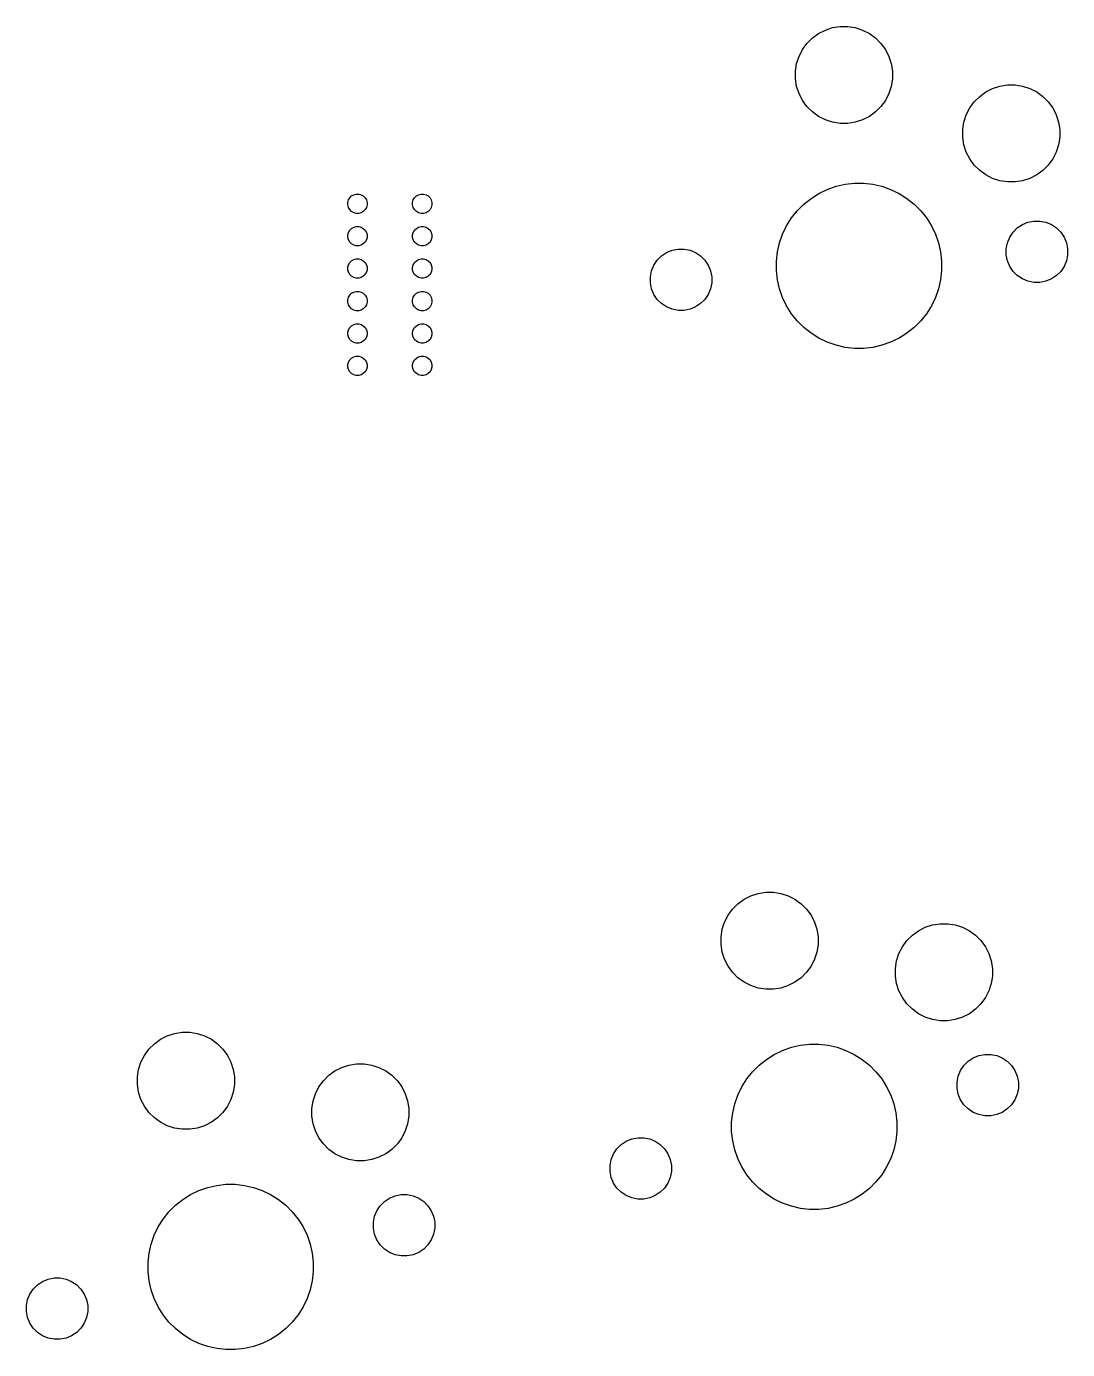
# Model space of a CAD drawing. Extents: x -174 to 104, y -33 to 58.
# Drawn here: x -25.66 to 6.43, y -33.4 to 7.38 of the extents above; entities that cross this region are included whole.
import ezdxf

# ---------------------------------------------------------------- set-up
doc = ezdxf.new("R2010")
doc.units = 0
doc.layers.add('BLACK', color=7, linetype='CONTINUOUS')

msp = doc.modelspace()

# ---------------------------------------------------------------- linework, layer by layer
at = {"layer": 'BLACK', "linetype": 'CONTINUOUS'}
for p, q in [((-1.036934, 7.267631), (-0.813077, 7.340367)), ((-0.813077, 7.340367), (-0.580598, 7.377188)), ((-0.580598, 7.377188), (-0.34522, 7.377188)), ((-0.34522, 7.377188), (-0.112741, 7.340367)), ((-0.112741, 7.340367), (0.111116, 7.267631)), ((-1.603518, 6.855984), (-1.437081, 7.022421)), ((-1.437081, 7.022421), (-1.246657, 7.160772)), ((-1.246657, 7.160772), (-1.036934, 7.267631)), ((0.111116, 7.267631), (0.320839, 7.160772)), ((0.320839, 7.160772), (0.511263, 7.022421)), ((0.511263, 7.022421), (0.6777, 6.855984)), ((-1.848728, 6.455837), (-1.741869, 6.66556)), ((-1.741869, 6.66556), (-1.603518, 6.855984)), ((0.6777, 6.855984), (0.816051, 6.66556)), ((0.816051, 6.66556), (0.92291, 6.455837)), ((-1.958285, 5.999501), (-1.921464, 6.23198)), ((-1.921464, 6.23198), (-1.848728, 6.455837)), ((0.92291, 6.455837), (0.995646, 6.23198)), ((0.995646, 6.23198), (1.032467, 5.999501)), ((-1.958285, 5.764123), (-1.958285, 5.999501)), ((-1.921464, 5.531644), (-1.958285, 5.764123)), ((1.032467, 5.764123), (0.995646, 5.531644)), ((1.032467, 5.999501), (1.032467, 5.764123)), ((-1.848728, 5.307787), (-1.921464, 5.531644)), ((-1.741869, 5.098064), (-1.848728, 5.307787)), ((0.92291, 5.307787), (0.816051, 5.098064)), ((0.995646, 5.531644), (0.92291, 5.307787)), ((3.720116, 5.221499), (3.91054, 5.35985)), ((3.91054, 5.35985), (4.120263, 5.466709)), ((4.120263, 5.466709), (4.34412, 5.539445)), ((4.34412, 5.539445), (4.576599, 5.576266)), ((4.576599, 5.576266), (4.811977, 5.576266)), ((4.811977, 5.576266), (5.044456, 5.539445)), ((5.044456, 5.539445), (5.268313, 5.466709)), ((5.268313, 5.466709), (5.478036, 5.35985)), ((5.478036, 5.35985), (5.66846, 5.221499)), ((-1.603518, 4.90764), (-1.741869, 5.098064)), ((-1.437081, 4.741203), (-1.603518, 4.90764)), ((0.6777, 4.90764), (0.511263, 4.741203)), ((0.816051, 5.098064), (0.6777, 4.90764)), ((3.415328, 4.864638), (3.553679, 5.055062)), ((3.553679, 5.055062), (3.720116, 5.221499)), ((5.66846, 5.221499), (5.834897, 5.055062)), ((5.834897, 5.055062), (5.973248, 4.864638)), ((-1.246657, 4.602852), (-1.437081, 4.741203)), ((-1.036934, 4.495993), (-1.246657, 4.602852)), ((-0.813077, 4.423257), (-1.036934, 4.495993)), ((0.111116, 4.495993), (-0.112741, 4.423257)), ((0.320839, 4.602852), (0.111116, 4.495993)), ((0.511263, 4.741203), (0.320839, 4.602852)), ((3.235733, 4.431058), (3.308469, 4.654915)), ((3.308469, 4.654915), (3.415328, 4.864638)), ((5.973248, 4.864638), (6.080107, 4.654915)), ((6.080107, 4.654915), (6.152843, 4.431058)), ((-0.580598, 4.386436), (-0.813077, 4.423257)), ((-0.34522, 4.386436), (-0.580598, 4.386436)), ((-0.112741, 4.423257), (-0.34522, 4.386436)), ((3.198912, 4.198579), (3.235733, 4.431058)), ((3.198912, 3.963201), (3.198912, 4.198579)), ((6.152843, 4.431058), (6.189664, 4.198579)), ((6.189664, 4.198579), (6.189664, 3.963201)), ((3.235733, 3.730722), (3.198912, 3.963201)), ((3.308469, 3.506865), (3.235733, 3.730722)), ((6.152843, 3.730722), (6.080107, 3.506865)), ((6.189664, 3.963201), (6.152843, 3.730722)), ((3.415328, 3.297142), (3.308469, 3.506865)), ((3.553679, 3.106718), (3.415328, 3.297142)), ((5.973248, 3.297142), (5.834897, 3.106718)), ((6.080107, 3.506865), (5.973248, 3.297142)), ((3.720116, 2.940281), (3.553679, 3.106718)), ((3.91054, 2.80193), (3.720116, 2.940281)), ((5.66846, 2.940281), (5.478036, 2.80193)), ((5.834897, 3.106718), (5.66846, 2.940281)), ((-0.975843, 2.355893), (-0.705931, 2.450339)), ((-0.705931, 2.450339), (-0.427141, 2.513971)), ((-0.427141, 2.513971), (-0.14298, 2.545988)), ((-0.14298, 2.545988), (0.14298, 2.545988)), ((0.14298, 2.545988), (0.427141, 2.513971)), ((0.427141, 2.513971), (0.705931, 2.450339)), ((0.705931, 2.450339), (0.975843, 2.355893)), ((4.120263, 2.695071), (3.91054, 2.80193)), ((4.34412, 2.622335), (4.120263, 2.695071)), ((4.576599, 2.585514), (4.34412, 2.622335)), ((4.811977, 2.585514), (4.576599, 2.585514)), ((5.044456, 2.622335), (4.811977, 2.585514)), ((5.268313, 2.695071), (5.044456, 2.622335)), ((5.478036, 2.80193), (5.268313, 2.695071)), ((-15.737743, 2.029563), (-15.698585, 2.097386)), ((-15.698585, 2.097386), (-15.643207, 2.152764)), ((-15.643207, 2.152764), (-15.575384, 2.191922)), ((-15.575384, 2.191922), (-15.499737, 2.212191)), ((-15.499737, 2.212191), (-15.421421, 2.212191)), ((-15.421421, 2.212191), (-15.345774, 2.191922)), ((-15.345774, 2.191922), (-15.277951, 2.152764)), ((-15.277951, 2.152764), (-15.222573, 2.097386)), ((-15.222573, 2.097386), (-15.183415, 2.029563)), ((-13.737789, 2.029448), (-13.698631, 2.097271)), ((-13.698631, 2.097271), (-13.643253, 2.152649)), ((-13.643253, 2.152649), (-13.57543, 2.191807)), ((-13.57543, 2.191807), (-13.499783, 2.212076)), ((-13.499783, 2.212076), (-13.421467, 2.212076)), ((-13.421467, 2.212076), (-13.34582, 2.191807)), ((-13.34582, 2.191807), (-13.277997, 2.152649)), ((-13.277997, 2.152649), (-13.222619, 2.097271)), ((-13.222619, 2.097271), (-13.183461, 2.029448)), ((-1.699184, 1.901388), (-1.475612, 2.07968)), ((-1.475612, 2.07968), (-1.233483, 2.23182)), ((-1.233483, 2.23182), (-0.975843, 2.355893)), ((0.975843, 2.355893), (1.233483, 2.23182)), ((1.233483, 2.23182), (1.475612, 2.07968)), ((1.475612, 2.07968), (1.699184, 1.901388)), ((-15.758012, 1.953916), (-15.737743, 2.029563)), ((-15.758012, 1.8756), (-15.758012, 1.953916)), ((-15.737743, 1.799953), (-15.758012, 1.8756)), ((-15.698585, 1.73213), (-15.737743, 1.799953)), ((-15.643207, 1.676752), (-15.698585, 1.73213)), ((-15.575384, 1.637594), (-15.643207, 1.676752)), ((-15.499737, 1.617325), (-15.575384, 1.637594)), ((-15.345774, 1.637594), (-15.421421, 1.617325)), ((-15.277951, 1.676752), (-15.345774, 1.637594)), ((-15.222573, 1.73213), (-15.277951, 1.676752)), ((-15.183415, 1.799953), (-15.222573, 1.73213)), ((-15.183415, 2.029563), (-15.163146, 1.953916)), ((-15.163146, 1.8756), (-15.183415, 1.799953)), ((-15.163146, 1.953916), (-15.163146, 1.8756)), ((-13.758058, 1.953801), (-13.737789, 2.029448)), ((-13.758058, 1.875485), (-13.758058, 1.953801)), ((-13.737789, 1.799838), (-13.758058, 1.875485)), ((-13.698631, 1.732015), (-13.737789, 1.799838)), ((-13.643253, 1.676637), (-13.698631, 1.732015)), ((-13.57543, 1.637479), (-13.643253, 1.676637)), ((-13.499783, 1.61721), (-13.57543, 1.637479)), ((-13.34582, 1.637479), (-13.421467, 1.61721)), ((-13.277997, 1.676637), (-13.34582, 1.637479)), ((-13.222619, 1.732015), (-13.277997, 1.676637)), ((-13.183461, 1.799838), (-13.222619, 1.732015)), ((-13.183461, 2.029448), (-13.163192, 1.953801)), ((-13.163192, 1.875485), (-13.183461, 1.799838)), ((-13.163192, 1.953801), (-13.163192, 1.875485)), ((-2.07968, 1.475612), (-1.901388, 1.699184)), ((-1.901388, 1.699184), (-1.699184, 1.901388)), ((1.699184, 1.901388), (1.901388, 1.699184)), ((1.901388, 1.699184), (2.07968, 1.475612)), ((-15.421421, 1.617325), (-15.499737, 1.617325)), ((-13.421467, 1.61721), (-13.499783, 1.61721)), ((-2.355893, 0.975843), (-2.23182, 1.233483)), ((-2.23182, 1.233483), (-2.07968, 1.475612)), ((2.07968, 1.475612), (2.23182, 1.233483)), ((2.23182, 1.233483), (2.355893, 0.975843)), ((4.880371, 1.165885), (5.035218, 1.26935)), ((5.035218, 1.26935), (5.207275, 1.340618)), ((5.207275, 1.340618), (5.389929, 1.37695)), ((5.389929, 1.37695), (5.576161, 1.37695)), ((5.576161, 1.37695), (5.758815, 1.340618)), ((5.758815, 1.340618), (5.930872, 1.26935)), ((5.930872, 1.26935), (6.085719, 1.165885)), ((-15.758012, 0.953916), (-15.737743, 1.029563)), ((-15.758012, 0.8756), (-15.758012, 0.953916)), ((-15.737743, 0.799953), (-15.758012, 0.8756)), ((-15.737743, 1.029563), (-15.698585, 1.097386)), ((-15.698585, 1.097386), (-15.643207, 1.152764)), ((-15.643207, 1.152764), (-15.575384, 1.191922)), ((-15.575384, 1.191922), (-15.499737, 1.212191)), ((-15.499737, 1.212191), (-15.421421, 1.212191)), ((-15.421421, 1.212191), (-15.345774, 1.191922)), ((-15.345774, 1.191922), (-15.277951, 1.152764)), ((-15.277951, 1.152764), (-15.222573, 1.097386)), ((-15.222573, 1.097386), (-15.183415, 1.029563)), ((-15.183415, 1.029563), (-15.163146, 0.953916)), ((-15.163146, 0.8756), (-15.183415, 0.799953)), ((-15.163146, 0.953916), (-15.163146, 0.8756)), ((-13.758058, 0.953801), (-13.737789, 1.029448)), ((-13.758058, 0.875485), (-13.758058, 0.953801)), ((-13.737789, 0.799838), (-13.758058, 0.875485)), ((-13.737789, 1.029448), (-13.698631, 1.097271)), ((-13.698631, 1.097271), (-13.643253, 1.152649)), ((-13.643253, 1.152649), (-13.57543, 1.191807)), ((-13.57543, 1.191807), (-13.499783, 1.212076)), ((-13.499783, 1.212076), (-13.421467, 1.212076)), ((-13.421467, 1.212076), (-13.34582, 1.191807)), ((-13.34582, 1.191807), (-13.277997, 1.152649)), ((-13.277997, 1.152649), (-13.222619, 1.097271)), ((-13.222619, 1.097271), (-13.183461, 1.029448)), ((-13.183461, 1.029448), (-13.163192, 0.953801)), ((-13.163192, 0.875485), (-13.183461, 0.799838)), ((-13.163192, 0.953801), (-13.163192, 0.875485)), ((-2.450339, 0.705931), (-2.355893, 0.975843)), ((2.355893, 0.975843), (2.450339, 0.705931)), ((4.573952, 0.707295), (4.64522, 0.879352)), ((4.64522, 0.879352), (4.748685, 1.034199)), ((4.748685, 1.034199), (4.880371, 1.165885)), ((6.085719, 1.165885), (6.217405, 1.034199)), ((6.217405, 1.034199), (6.32087, 0.879352)), ((6.32087, 0.879352), (6.392138, 0.707295)), ((-15.698585, 0.73213), (-15.737743, 0.799953)), ((-15.643207, 0.676752), (-15.698585, 0.73213)), ((-15.575384, 0.637594), (-15.643207, 0.676752)), ((-15.499737, 0.617325), (-15.575384, 0.637594)), ((-15.421421, 0.617325), (-15.499737, 0.617325)), ((-15.345774, 0.637594), (-15.421421, 0.617325)), ((-15.277951, 0.676752), (-15.345774, 0.637594)), ((-15.222573, 0.73213), (-15.277951, 0.676752)), ((-15.183415, 0.799953), (-15.222573, 0.73213)), ((-13.698631, 0.732015), (-13.737789, 0.799838)), ((-13.643253, 0.676637), (-13.698631, 0.732015)), ((-13.57543, 0.637479), (-13.643253, 0.676637)), ((-13.499783, 0.61721), (-13.57543, 0.637479)), ((-13.421467, 0.61721), (-13.499783, 0.61721)), ((-13.34582, 0.637479), (-13.421467, 0.61721)), ((-13.277997, 0.676637), (-13.34582, 0.637479)), ((-13.222619, 0.732015), (-13.277997, 0.676637)), ((-13.183461, 0.799838), (-13.222619, 0.732015)), ((-5.930872, 0.4063), (-5.758815, 0.477568)), ((-5.758815, 0.477568), (-5.576161, 0.5139)), ((-5.576161, 0.5139), (-5.389929, 0.5139)), ((-5.389929, 0.5139), (-5.207275, 0.477568)), ((-5.207275, 0.477568), (-5.035218, 0.4063)), ((-2.545988, 0.14298), (-2.513971, 0.427141)), ((-2.513971, 0.427141), (-2.450339, 0.705931)), ((2.450339, 0.705931), (2.513971, 0.427141)), ((2.513971, 0.427141), (2.545988, 0.14298)), ((4.53762, 0.524641), (4.573952, 0.707295)), ((4.53762, 0.338409), (4.53762, 0.524641)), ((6.392138, 0.707295), (6.42847, 0.524641)), ((6.42847, 0.524641), (6.42847, 0.338409)), ((-15.758012, -0.046084), (-15.737743, 0.029563)), ((-15.737743, 0.029563), (-15.698585, 0.097386)), ((-15.698585, 0.097386), (-15.643207, 0.152764)), ((-15.643207, 0.152764), (-15.575384, 0.191922)), ((-15.575384, 0.191922), (-15.499737, 0.212191)), ((-15.499737, 0.212191), (-15.421421, 0.212191)), ((-15.421421, 0.212191), (-15.345774, 0.191922)), ((-15.345774, 0.191922), (-15.277951, 0.152764)), ((-15.277951, 0.152764), (-15.222573, 0.097386)), ((-15.222573, 0.097386), (-15.183415, 0.029563)), ((-15.183415, 0.029563), (-15.163146, -0.046084)), ((-13.758058, -0.046199), (-13.737789, 0.029448)), ((-13.737789, 0.029448), (-13.698631, 0.097271)), ((-13.698631, 0.097271), (-13.643253, 0.152649)), ((-13.643253, 0.152649), (-13.57543, 0.191807)), ((-13.57543, 0.191807), (-13.499783, 0.212076)), ((-13.499783, 0.212076), (-13.421467, 0.212076)), ((-13.421467, 0.212076), (-13.34582, 0.191807)), ((-13.34582, 0.191807), (-13.277997, 0.152649)), ((-13.277997, 0.152649), (-13.222619, 0.097271)), ((-13.222619, 0.097271), (-13.183461, 0.029448)), ((-13.183461, 0.029448), (-13.163192, -0.046199)), ((-6.392138, -0.155755), (-6.32087, 0.016302)), ((-6.32087, 0.016302), (-6.217405, 0.171149)), ((-6.217405, 0.171149), (-6.085719, 0.302835)), ((-6.085719, 0.302835), (-5.930872, 0.4063)), ((-5.035218, 0.4063), (-4.880371, 0.302835)), ((-4.880371, 0.302835), (-4.748685, 0.171149)), ((-4.748685, 0.171149), (-4.64522, 0.016302)), ((-4.64522, 0.016302), (-4.573952, -0.155755)), ((-2.545988, -0.14298), (-2.545988, 0.14298)), ((2.545988, 0.14298), (2.545988, -0.14298)), ((4.573952, 0.155755), (4.53762, 0.338409)), ((4.64522, -0.016302), (4.573952, 0.155755)), ((6.392138, 0.155755), (6.32087, -0.016302)), ((6.42847, 0.338409), (6.392138, 0.155755)), ((-15.758012, -0.1244), (-15.758012, -0.046084)), ((-15.737743, -0.200047), (-15.758012, -0.1244)), ((-15.698585, -0.26787), (-15.737743, -0.200047)), ((-15.643207, -0.323248), (-15.698585, -0.26787)), ((-15.575384, -0.362406), (-15.643207, -0.323248)), ((-15.499737, -0.382675), (-15.575384, -0.362406)), ((-15.421421, -0.382675), (-15.499737, -0.382675)), ((-15.345774, -0.362406), (-15.421421, -0.382675)), ((-15.277951, -0.323248), (-15.345774, -0.362406)), ((-15.222573, -0.26787), (-15.277951, -0.323248)), ((-15.183415, -0.200047), (-15.222573, -0.26787)), ((-15.163146, -0.1244), (-15.183415, -0.200047)), ((-15.163146, -0.046084), (-15.163146, -0.1244)), ((-13.758058, -0.124515), (-13.758058, -0.046199)), ((-13.737789, -0.200162), (-13.758058, -0.124515)), ((-13.698631, -0.267985), (-13.737789, -0.200162)), ((-13.643253, -0.323363), (-13.698631, -0.267985)), ((-13.57543, -0.362521), (-13.643253, -0.323363)), ((-13.499783, -0.38279), (-13.57543, -0.362521)), ((-13.421467, -0.38279), (-13.499783, -0.38279)), ((-13.34582, -0.362521), (-13.421467, -0.38279)), ((-13.277997, -0.323363), (-13.34582, -0.362521)), ((-13.222619, -0.267985), (-13.277997, -0.323363)), ((-13.183461, -0.200162), (-13.222619, -0.267985)), ((-13.163192, -0.124515), (-13.183461, -0.200162)), ((-13.163192, -0.046199), (-13.163192, -0.124515)), ((-6.42847, -0.338409), (-6.392138, -0.155755)), ((-6.42847, -0.524641), (-6.42847, -0.338409)), ((-4.573952, -0.155755), (-4.53762, -0.338409)), ((-4.53762, -0.338409), (-4.53762, -0.524641)), ((-2.513971, -0.427141), (-2.545988, -0.14298)), ((2.545988, -0.14298), (2.513971, -0.427141)), ((4.748685, -0.171149), (4.64522, -0.016302)), ((4.880371, -0.302835), (4.748685, -0.171149)), ((5.035218, -0.4063), (4.880371, -0.302835)), ((5.207275, -0.477568), (5.035218, -0.4063)), ((5.930872, -0.4063), (5.758815, -0.477568)), ((6.085719, -0.302835), (5.930872, -0.4063)), ((6.217405, -0.171149), (6.085719, -0.302835)), ((6.32087, -0.016302), (6.217405, -0.171149)), ((-15.643207, -0.847236), (-15.575384, -0.808078)), ((-15.575384, -0.808078), (-15.499737, -0.787809)), ((-15.499737, -0.787809), (-15.421421, -0.787809)), ((-15.421421, -0.787809), (-15.345774, -0.808078)), ((-15.345774, -0.808078), (-15.277951, -0.847236)), ((-13.643253, -0.847351), (-13.57543, -0.808193)), ((-13.57543, -0.808193), (-13.499783, -0.787924)), ((-13.499783, -0.787924), (-13.421467, -0.787924)), ((-13.421467, -0.787924), (-13.34582, -0.808193)), ((-13.34582, -0.808193), (-13.277997, -0.847351)), ((-6.392138, -0.707295), (-6.42847, -0.524641)), ((-6.32087, -0.879352), (-6.392138, -0.707295)), ((-4.573952, -0.707295), (-4.64522, -0.879352)), ((-4.53762, -0.524641), (-4.573952, -0.707295)), ((-2.450339, -0.705931), (-2.513971, -0.427141)), ((-2.355893, -0.975843), (-2.450339, -0.705931)), ((2.450339, -0.705931), (2.355893, -0.975843)), ((2.513971, -0.427141), (2.450339, -0.705931)), ((5.389929, -0.5139), (5.207275, -0.477568)), ((5.576161, -0.5139), (5.389929, -0.5139)), ((5.758815, -0.477568), (5.576161, -0.5139)), ((-15.758012, -1.046084), (-15.737743, -0.970437)), ((-15.758012, -1.1244), (-15.758012, -1.046084)), ((-15.737743, -1.200047), (-15.758012, -1.1244)), ((-15.737743, -0.970437), (-15.698585, -0.902614)), ((-15.698585, -1.26787), (-15.737743, -1.200047)), ((-15.698585, -0.902614), (-15.643207, -0.847236)), ((-15.277951, -0.847236), (-15.222573, -0.902614)), ((-15.222573, -0.902614), (-15.183415, -0.970437)), ((-15.183415, -1.200047), (-15.222573, -1.26787)), ((-15.183415, -0.970437), (-15.163146, -1.046084)), ((-15.163146, -1.1244), (-15.183415, -1.200047)), ((-15.163146, -1.046084), (-15.163146, -1.1244)), ((-13.758058, -1.046199), (-13.737789, -0.970552)), ((-13.758058, -1.124515), (-13.758058, -1.046199)), ((-13.737789, -1.200162), (-13.758058, -1.124515)), ((-13.737789, -0.970552), (-13.698631, -0.902729)), ((-13.698631, -1.267985), (-13.737789, -1.200162)), ((-13.698631, -0.902729), (-13.643253, -0.847351)), ((-13.277997, -0.847351), (-13.222619, -0.902729)), ((-13.222619, -0.902729), (-13.183461, -0.970552)), ((-13.183461, -1.200162), (-13.222619, -1.267985)), ((-13.183461, -0.970552), (-13.163192, -1.046199)), ((-13.163192, -1.124515), (-13.183461, -1.200162)), ((-13.163192, -1.046199), (-13.163192, -1.124515)), ((-6.217405, -1.034199), (-6.32087, -0.879352)), ((-6.085719, -1.165885), (-6.217405, -1.034199)), ((-5.930872, -1.26935), (-6.085719, -1.165885)), ((-4.880371, -1.165885), (-5.035218, -1.26935)), ((-4.748685, -1.034199), (-4.880371, -1.165885)), ((-4.64522, -0.879352), (-4.748685, -1.034199)), ((-2.23182, -1.233483), (-2.355893, -0.975843)), ((2.355893, -0.975843), (2.23182, -1.233483)), ((-15.643207, -1.323248), (-15.698585, -1.26787)), ((-15.575384, -1.362406), (-15.643207, -1.323248)), ((-15.499737, -1.382675), (-15.575384, -1.362406)), ((-15.421421, -1.382675), (-15.499737, -1.382675)), ((-15.345774, -1.362406), (-15.421421, -1.382675)), ((-15.277951, -1.323248), (-15.345774, -1.362406)), ((-15.222573, -1.26787), (-15.277951, -1.323248)), ((-13.643253, -1.323363), (-13.698631, -1.267985)), ((-13.57543, -1.362521), (-13.643253, -1.323363)), ((-13.499783, -1.38279), (-13.57543, -1.362521)), ((-13.421467, -1.38279), (-13.499783, -1.38279)), ((-13.34582, -1.362521), (-13.421467, -1.38279)), ((-13.277997, -1.323363), (-13.34582, -1.362521)), ((-13.222619, -1.267985), (-13.277997, -1.323363)), ((-5.758815, -1.340618), (-5.930872, -1.26935)), ((-5.576161, -1.37695), (-5.758815, -1.340618)), ((-5.389929, -1.37695), (-5.576161, -1.37695)), ((-5.207275, -1.340618), (-5.389929, -1.37695)), ((-5.035218, -1.26935), (-5.207275, -1.340618)), ((-2.07968, -1.475612), (-2.23182, -1.233483)), ((-1.901388, -1.699184), (-2.07968, -1.475612)), ((2.07968, -1.475612), (1.901388, -1.699184)), ((2.23182, -1.233483), (2.07968, -1.475612)), ((-15.758012, -2.046084), (-15.737743, -1.970437)), ((-15.737743, -1.970437), (-15.698585, -1.902614)), ((-15.698585, -1.902614), (-15.643207, -1.847236)), ((-15.643207, -1.847236), (-15.575384, -1.808078)), ((-15.575384, -1.808078), (-15.499737, -1.787809)), ((-15.499737, -1.787809), (-15.421421, -1.787809)), ((-15.421421, -1.787809), (-15.345774, -1.808078)), ((-15.345774, -1.808078), (-15.277951, -1.847236)), ((-15.277951, -1.847236), (-15.222573, -1.902614)), ((-15.222573, -1.902614), (-15.183415, -1.970437)), ((-15.183415, -1.970437), (-15.163146, -2.046084)), ((-13.758058, -2.046199), (-13.737789, -1.970552)), ((-13.737789, -1.970552), (-13.698631, -1.902729)), ((-13.698631, -1.902729), (-13.643253, -1.847351)), ((-13.643253, -1.847351), (-13.57543, -1.808193)), ((-13.57543, -1.808193), (-13.499783, -1.787924)), ((-13.499783, -1.787924), (-13.421467, -1.787924)), ((-13.421467, -1.787924), (-13.34582, -1.808193)), ((-13.34582, -1.808193), (-13.277997, -1.847351)), ((-13.277997, -1.847351), (-13.222619, -1.902729)), ((-13.222619, -1.902729), (-13.183461, -1.970552)), ((-13.183461, -1.970552), (-13.163192, -2.046199)), ((-1.699184, -1.901388), (-1.901388, -1.699184)), ((-1.475612, -2.07968), (-1.699184, -1.901388)), ((1.699184, -1.901388), (1.475612, -2.07968)), ((1.901388, -1.699184), (1.699184, -1.901388)), ((-15.758012, -2.1244), (-15.758012, -2.046084)), ((-15.737743, -2.200047), (-15.758012, -2.1244)), ((-15.698585, -2.26787), (-15.737743, -2.200047)), ((-15.643207, -2.323248), (-15.698585, -2.26787)), ((-15.575384, -2.362406), (-15.643207, -2.323248)), ((-15.499737, -2.382675), (-15.575384, -2.362406)), ((-15.421421, -2.382675), (-15.499737, -2.382675)), ((-15.345774, -2.362406), (-15.421421, -2.382675)), ((-15.277951, -2.323248), (-15.345774, -2.362406)), ((-15.222573, -2.26787), (-15.277951, -2.323248)), ((-15.183415, -2.200047), (-15.222573, -2.26787)), ((-15.163146, -2.1244), (-15.183415, -2.200047)), ((-15.163146, -2.046084), (-15.163146, -2.1244)), ((-13.758058, -2.124515), (-13.758058, -2.046199)), ((-13.737789, -2.200162), (-13.758058, -2.124515)), ((-13.698631, -2.267985), (-13.737789, -2.200162)), ((-13.643253, -2.323363), (-13.698631, -2.267985)), ((-13.57543, -2.362521), (-13.643253, -2.323363)), ((-13.499783, -2.38279), (-13.57543, -2.362521)), ((-13.421467, -2.38279), (-13.499783, -2.38279)), ((-13.34582, -2.362521), (-13.421467, -2.38279)), ((-13.277997, -2.323363), (-13.34582, -2.362521)), ((-13.222619, -2.267985), (-13.277997, -2.323363)), ((-13.183461, -2.200162), (-13.222619, -2.267985)), ((-13.163192, -2.124515), (-13.183461, -2.200162)), ((-13.163192, -2.046199), (-13.163192, -2.124515)), ((-1.233483, -2.23182), (-1.475612, -2.07968)), ((-0.975843, -2.355893), (-1.233483, -2.23182)), ((-0.705931, -2.450339), (-0.975843, -2.355893)), ((0.975843, -2.355893), (0.705931, -2.450339)), ((1.233483, -2.23182), (0.975843, -2.355893)), ((1.475612, -2.07968), (1.233483, -2.23182)), ((-15.698585, -2.902614), (-15.643207, -2.847236)), ((-15.643207, -2.847236), (-15.575384, -2.808078)), ((-15.575384, -2.808078), (-15.499737, -2.787809)), ((-15.499737, -2.787809), (-15.421421, -2.787809)), ((-15.421421, -2.787809), (-15.345774, -2.808078)), ((-15.345774, -2.808078), (-15.277951, -2.847236)), ((-15.277951, -2.847236), (-15.222573, -2.902614)), ((-13.698631, -2.902729), (-13.643253, -2.847351)), ((-13.643253, -2.847351), (-13.57543, -2.808193)), ((-13.57543, -2.808193), (-13.499783, -2.787924)), ((-13.499783, -2.787924), (-13.421467, -2.787924)), ((-13.421467, -2.787924), (-13.34582, -2.808193)), ((-13.34582, -2.808193), (-13.277997, -2.847351)), ((-13.277997, -2.847351), (-13.222619, -2.902729)), ((-0.427141, -2.513971), (-0.705931, -2.450339)), ((-0.14298, -2.545988), (-0.427141, -2.513971)), ((0.14298, -2.545988), (-0.14298, -2.545988)), ((0.427141, -2.513971), (0.14298, -2.545988)), ((0.705931, -2.450339), (0.427141, -2.513971)), ((-15.758012, -3.046084), (-15.737743, -2.970437)), ((-15.758012, -3.1244), (-15.758012, -3.046084)), ((-15.737743, -3.200047), (-15.758012, -3.1244)), ((-15.737743, -2.970437), (-15.698585, -2.902614)), ((-15.698585, -3.26787), (-15.737743, -3.200047)), ((-15.222573, -2.902614), (-15.183415, -2.970437)), ((-15.183415, -3.200047), (-15.222573, -3.26787)), ((-15.183415, -2.970437), (-15.163146, -3.046084)), ((-15.163146, -3.1244), (-15.183415, -3.200047)), ((-15.163146, -3.046084), (-15.163146, -3.1244)), ((-13.758058, -3.046199), (-13.737789, -2.970552)), ((-13.758058, -3.124515), (-13.758058, -3.046199)), ((-13.737789, -3.200162), (-13.758058, -3.124515)), ((-13.737789, -2.970552), (-13.698631, -2.902729)), ((-13.698631, -3.267985), (-13.737789, -3.200162)), ((-13.222619, -2.902729), (-13.183461, -2.970552)), ((-13.183461, -3.200162), (-13.222619, -3.267985)), ((-13.183461, -2.970552), (-13.163192, -3.046199)), ((-13.163192, -3.124515), (-13.183461, -3.200162)), ((-13.163192, -3.046199), (-13.163192, -3.124515)), ((-15.643207, -3.323248), (-15.698585, -3.26787)), ((-15.575384, -3.362406), (-15.643207, -3.323248)), ((-15.499737, -3.382675), (-15.575384, -3.362406)), ((-15.421421, -3.382675), (-15.499737, -3.382675)), ((-15.345774, -3.362406), (-15.421421, -3.382675)), ((-15.277951, -3.323248), (-15.345774, -3.362406)), ((-15.222573, -3.26787), (-15.277951, -3.323248)), ((-13.643253, -3.323363), (-13.698631, -3.267985)), ((-13.57543, -3.362521), (-13.643253, -3.323363)), ((-13.499783, -3.38279), (-13.57543, -3.362521)), ((-13.421467, -3.38279), (-13.499783, -3.38279)), ((-13.34582, -3.362521), (-13.421467, -3.38279)), ((-13.277997, -3.323363), (-13.34582, -3.362521)), ((-13.222619, -3.267985), (-13.277997, -3.323363)), ((-3.73055, -19.659934), (-3.540126, -19.521583)), ((-3.540126, -19.521583), (-3.330403, -19.414724)), ((-3.330403, -19.414724), (-3.106546, -19.341988)), ((-3.106546, -19.341988), (-2.874067, -19.305167)), ((-2.874067, -19.305167), (-2.638689, -19.305167)), ((-2.638689, -19.305167), (-2.40621, -19.341988)), ((-2.40621, -19.341988), (-2.182353, -19.414724)), ((-2.182353, -19.414724), (-1.97263, -19.521583)), ((-1.97263, -19.521583), (-1.782206, -19.659934)), ((-4.035338, -20.016795), (-3.896987, -19.826371)), ((-3.896987, -19.826371), (-3.73055, -19.659934)), ((-1.782206, -19.659934), (-1.615769, -19.826371)), ((-1.615769, -19.826371), (-1.477418, -20.016795)), ((-4.214933, -20.450375), (-4.142197, -20.226518)), ((-4.142197, -20.226518), (-4.035338, -20.016795)), ((-1.477418, -20.016795), (-1.370559, -20.226518)), ((-1.370559, -20.226518), (-1.297823, -20.450375)), ((1.835304, -20.49357), (2.045027, -20.386711)), ((2.045027, -20.386711), (2.268884, -20.313975)), ((2.268884, -20.313975), (2.501363, -20.277154)), ((2.501363, -20.277154), (2.736741, -20.277154)), ((2.736741, -20.277154), (2.96922, -20.313975)), ((2.96922, -20.313975), (3.193077, -20.386711)), ((3.193077, -20.386711), (3.4028, -20.49357)), ((-4.251754, -20.682854), (-4.214933, -20.450375)), ((-4.251754, -20.918232), (-4.251754, -20.682854)), ((-1.297823, -20.450375), (-1.261002, -20.682854)), ((-1.261002, -20.682854), (-1.261002, -20.918232)), ((1.478443, -20.798358), (1.64488, -20.631921)), ((1.64488, -20.631921), (1.835304, -20.49357)), ((3.4028, -20.49357), (3.593224, -20.631921)), ((3.593224, -20.631921), (3.759661, -20.798358)), ((-4.214933, -21.150711), (-4.251754, -20.918232)), ((-4.142197, -21.374568), (-4.214933, -21.150711)), ((-1.297823, -21.150711), (-1.370559, -21.374568)), ((-1.261002, -20.918232), (-1.297823, -21.150711)), ((1.160497, -21.422362), (1.233233, -21.198505)), ((1.233233, -21.198505), (1.340092, -20.988782)), ((1.340092, -20.988782), (1.478443, -20.798358)), ((3.759661, -20.798358), (3.898012, -20.988782)), ((3.898012, -20.988782), (4.004871, -21.198505)), ((4.004871, -21.198505), (4.077607, -21.422362)), ((-4.035338, -21.584291), (-4.142197, -21.374568)), ((-3.896987, -21.774715), (-4.035338, -21.584291)), ((-1.477418, -21.584291), (-1.615769, -21.774715)), ((-1.370559, -21.374568), (-1.477418, -21.584291)), ((1.123676, -21.654841), (1.160497, -21.422362)), ((4.077607, -21.422362), (4.114428, -21.654841)), ((-3.73055, -21.941152), (-3.896987, -21.774715)), ((-3.540126, -22.079503), (-3.73055, -21.941152)), ((-1.782206, -21.941152), (-1.97263, -22.079503)), ((-1.615769, -21.774715), (-1.782206, -21.941152)), ((1.123676, -21.890219), (1.123676, -21.654841)), ((1.160497, -22.122698), (1.123676, -21.890219)), ((4.114428, -21.890219), (4.077607, -22.122698)), ((4.114428, -21.654841), (4.114428, -21.890219)), ((-3.330403, -22.186362), (-3.540126, -22.079503)), ((-3.106546, -22.259098), (-3.330403, -22.186362)), ((-2.874067, -22.295919), (-3.106546, -22.259098)), ((-2.638689, -22.295919), (-2.874067, -22.295919)), ((-2.40621, -22.259098), (-2.638689, -22.295919)), ((-2.182353, -22.186362), (-2.40621, -22.259098)), ((-1.97263, -22.079503), (-2.182353, -22.186362)), ((1.233233, -22.346555), (1.160497, -22.122698)), ((1.340092, -22.556278), (1.233233, -22.346555)), ((4.004871, -22.346555), (3.898012, -22.556278)), ((4.077607, -22.122698), (4.004871, -22.346555)), ((1.478443, -22.746702), (1.340092, -22.556278)), ((1.64488, -22.913139), (1.478443, -22.746702)), ((3.759661, -22.746702), (3.593224, -22.913139)), ((3.898012, -22.556278), (3.759661, -22.746702)), ((1.835304, -23.05149), (1.64488, -22.913139)), ((2.045027, -23.158349), (1.835304, -23.05149)), ((2.268884, -23.231085), (2.045027, -23.158349)), ((2.501363, -23.267906), (2.268884, -23.231085)), ((2.96922, -23.231085), (2.736741, -23.267906)), ((3.193077, -23.158349), (2.96922, -23.231085)), ((3.4028, -23.05149), (3.193077, -23.158349)), ((3.593224, -22.913139), (3.4028, -23.05149)), ((-21.09539, -23.660727), (-20.862911, -23.623906)), ((-20.862911, -23.623906), (-20.627533, -23.623906)), ((-20.627533, -23.623906), (-20.395054, -23.660727)), ((2.736741, -23.267906), (2.501363, -23.267906)), ((-21.885831, -24.14511), (-21.719394, -23.978673)), ((-21.719394, -23.978673), (-21.52897, -23.840322)), ((-21.52897, -23.840322), (-21.319247, -23.733463)), ((-21.319247, -23.733463), (-21.09539, -23.660727)), ((-20.395054, -23.660727), (-20.171197, -23.733463)), ((-20.171197, -23.733463), (-19.961474, -23.840322)), ((-19.961474, -23.840322), (-19.77105, -23.978673)), ((-19.77105, -23.978673), (-19.604613, -24.14511)), ((-2.084981, -24.087187), (-1.806191, -24.023555)), ((-1.806191, -24.023555), (-1.52203, -23.991538)), ((-1.52203, -23.991538), (-1.23607, -23.991538)), ((-1.23607, -23.991538), (-0.951909, -24.023555)), ((-0.951909, -24.023555), (-0.673119, -24.087187)), ((-22.131041, -24.545257), (-22.024182, -24.335534)), ((-22.024182, -24.335534), (-21.885831, -24.14511)), ((-19.604613, -24.14511), (-19.466262, -24.335534)), ((-19.466262, -24.335534), (-19.359403, -24.545257)), ((-3.078234, -24.636138), (-2.854662, -24.457846)), ((-2.854662, -24.457846), (-2.612533, -24.305706)), ((-2.612533, -24.305706), (-2.354893, -24.181633)), ((-2.354893, -24.181633), (-2.084981, -24.087187)), ((-0.673119, -24.087187), (-0.403207, -24.181633)), ((-0.403207, -24.181633), (-0.145567, -24.305706)), ((-0.145567, -24.305706), (0.096562, -24.457846)), ((0.096562, -24.457846), (0.320134, -24.636138)), ((3.366311, -24.519216), (3.521158, -24.415751)), ((3.521158, -24.415751), (3.693215, -24.344483)), ((3.693215, -24.344483), (3.875869, -24.308151)), ((3.875869, -24.308151), (4.062101, -24.308151)), ((4.062101, -24.308151), (4.244755, -24.344483)), ((4.244755, -24.344483), (4.416812, -24.415751)), ((4.416812, -24.415751), (4.571659, -24.519216)), ((-22.240598, -25.001593), (-22.203777, -24.769114)), ((-22.203777, -24.769114), (-22.131041, -24.545257)), ((-19.359403, -24.545257), (-19.286667, -24.769114)), ((-19.286667, -24.769114), (-19.249846, -25.001593)), ((-16.343964, -24.95066), (-16.15354, -24.812309)), ((-16.15354, -24.812309), (-15.943817, -24.70545)), ((-15.943817, -24.70545), (-15.71996, -24.632714)), ((-15.71996, -24.632714), (-15.487481, -24.595893)), ((-15.487481, -24.595893), (-15.252103, -24.595893)), ((-15.252103, -24.595893), (-15.019624, -24.632714)), ((-15.019624, -24.632714), (-14.795767, -24.70545)), ((-14.795767, -24.70545), (-14.586044, -24.812309)), ((-14.586044, -24.812309), (-14.39562, -24.95066)), ((-3.45873, -25.061914), (-3.280438, -24.838342)), ((-3.280438, -24.838342), (-3.078234, -24.636138)), ((0.320134, -24.636138), (0.522338, -24.838342)), ((0.522338, -24.838342), (0.70063, -25.061914)), ((3.059892, -24.977806), (3.13116, -24.805749)), ((3.13116, -24.805749), (3.234625, -24.650902)), ((3.234625, -24.650902), (3.366311, -24.519216)), ((4.571659, -24.519216), (4.703345, -24.650902)), ((4.703345, -24.650902), (4.80681, -24.805749)), ((4.80681, -24.805749), (4.878078, -24.977806)), ((-22.240598, -25.236971), (-22.240598, -25.001593)), ((-22.203777, -25.46945), (-22.240598, -25.236971)), ((-19.249846, -25.236971), (-19.286667, -25.46945)), ((-19.249846, -25.001593), (-19.249846, -25.236971)), ((-16.648752, -25.307521), (-16.510401, -25.117097)), ((-16.510401, -25.117097), (-16.343964, -24.95066)), ((-14.39562, -24.95066), (-14.229183, -25.117097)), ((-14.229183, -25.117097), (-14.090832, -25.307521)), ((-3.61087, -25.304043), (-3.45873, -25.061914)), ((0.70063, -25.061914), (0.85277, -25.304043)), ((3.02356, -25.16046), (3.059892, -24.977806)), ((3.02356, -25.346692), (3.02356, -25.16046)), ((4.878078, -24.977806), (4.91441, -25.16046)), ((4.91441, -25.16046), (4.91441, -25.346692)), ((-22.131041, -25.693307), (-22.203777, -25.46945)), ((-19.286667, -25.46945), (-19.359403, -25.693307)), ((-16.828347, -25.741101), (-16.755611, -25.517244)), ((-16.755611, -25.517244), (-16.648752, -25.307521)), ((-14.090832, -25.307521), (-13.983973, -25.517244)), ((-13.983973, -25.517244), (-13.911237, -25.741101)), ((-3.829389, -25.831595), (-3.734943, -25.561683)), ((-3.734943, -25.561683), (-3.61087, -25.304043)), ((0.85277, -25.304043), (0.976843, -25.561683)), ((0.976843, -25.561683), (1.071289, -25.831595)), ((3.059892, -25.529346), (3.02356, -25.346692)), ((3.13116, -25.701403), (3.059892, -25.529346)), ((4.878078, -25.529346), (4.80681, -25.701403)), ((4.91441, -25.346692), (4.878078, -25.529346)), ((-22.024182, -25.90303), (-22.131041, -25.693307)), ((-21.885831, -26.093454), (-22.024182, -25.90303)), ((-21.719394, -26.259891), (-21.885831, -26.093454)), ((-19.604613, -26.093454), (-19.77105, -26.259891)), ((-19.466262, -25.90303), (-19.604613, -26.093454)), ((-19.359403, -25.693307), (-19.466262, -25.90303)), ((-16.865168, -25.97358), (-16.828347, -25.741101)), ((-16.865168, -26.208958), (-16.865168, -25.97358)), ((-13.911237, -25.741101), (-13.874416, -25.97358)), ((-13.874416, -25.97358), (-13.874416, -26.208958)), ((-3.893021, -26.110385), (-3.829389, -25.831595)), ((1.071289, -25.831595), (1.134921, -26.110385)), ((3.234625, -25.85625), (3.13116, -25.701403)), ((3.366311, -25.987936), (3.234625, -25.85625)), ((3.521158, -26.091401), (3.366311, -25.987936)), ((3.693215, -26.162669), (3.521158, -26.091401)), ((4.416812, -26.091401), (4.244755, -26.162669)), ((4.571659, -25.987936), (4.416812, -26.091401)), ((4.703345, -25.85625), (4.571659, -25.987936)), ((4.80681, -25.701403), (4.703345, -25.85625)), ((-21.52897, -26.398242), (-21.719394, -26.259891)), ((-21.319247, -26.505101), (-21.52897, -26.398242)), ((-21.09539, -26.577837), (-21.319247, -26.505101)), ((-20.171197, -26.505101), (-20.395054, -26.577837)), ((-19.961474, -26.398242), (-20.171197, -26.505101)), ((-19.77105, -26.259891), (-19.961474, -26.398242)), ((-16.828347, -26.441437), (-16.865168, -26.208958)), ((-16.755611, -26.665294), (-16.828347, -26.441437)), ((-13.911237, -26.441437), (-13.983973, -26.665294)), ((-13.874416, -26.208958), (-13.911237, -26.441437)), ((-3.925038, -26.394546), (-3.893021, -26.110385)), ((-3.925038, -26.680506), (-3.925038, -26.394546)), ((1.134921, -26.110385), (1.166938, -26.394546)), ((1.166938, -26.394546), (1.166938, -26.680506)), ((3.875869, -26.199001), (3.693215, -26.162669)), ((4.062101, -26.199001), (3.875869, -26.199001)), ((4.244755, -26.162669), (4.062101, -26.199001)), ((-20.862911, -26.614658), (-21.09539, -26.577837)), ((-20.627533, -26.614658), (-20.862911, -26.614658)), ((-20.395054, -26.577837), (-20.627533, -26.614658)), ((-16.648752, -26.875017), (-16.755611, -26.665294)), ((-16.510401, -27.065441), (-16.648752, -26.875017)), ((-14.090832, -26.875017), (-14.229183, -27.065441)), ((-13.983973, -26.665294), (-14.090832, -26.875017)), ((-7.174912, -26.983651), (-7.002855, -26.912383)), ((-7.002855, -26.912383), (-6.820201, -26.876051)), ((-6.820201, -26.876051), (-6.633969, -26.876051)), ((-6.633969, -26.876051), (-6.451315, -26.912383)), ((-6.451315, -26.912383), (-6.279258, -26.983651)), ((-3.893021, -26.964667), (-3.925038, -26.680506)), ((1.166938, -26.680506), (1.134921, -26.964667)), ((-16.343964, -27.231878), (-16.510401, -27.065441)), ((-16.15354, -27.370229), (-16.343964, -27.231878)), ((-14.39562, -27.231878), (-14.586044, -27.370229)), ((-14.229183, -27.065441), (-14.39562, -27.231878)), ((-7.56491, -27.373649), (-7.461445, -27.218802)), ((-7.461445, -27.218802), (-7.329759, -27.087116)), ((-7.329759, -27.087116), (-7.174912, -26.983651)), ((-6.279258, -26.983651), (-6.124411, -27.087116)), ((-6.124411, -27.087116), (-5.992725, -27.218802)), ((-5.992725, -27.218802), (-5.88926, -27.373649)), ((-3.829389, -27.243457), (-3.893021, -26.964667)), ((-3.734943, -27.513369), (-3.829389, -27.243457)), ((1.071289, -27.243457), (0.976843, -27.513369)), ((1.134921, -26.964667), (1.071289, -27.243457)), ((-15.943817, -27.477088), (-16.15354, -27.370229)), ((-15.71996, -27.549824), (-15.943817, -27.477088)), ((-15.487481, -27.586645), (-15.71996, -27.549824)), ((-15.252103, -27.586645), (-15.487481, -27.586645)), ((-15.019624, -27.549824), (-15.252103, -27.586645)), ((-14.795767, -27.477088), (-15.019624, -27.549824)), ((-14.586044, -27.370229), (-14.795767, -27.477088)), ((-7.67251, -27.72836), (-7.636178, -27.545706)), ((-7.67251, -27.914592), (-7.67251, -27.72836)), ((-7.636178, -27.545706), (-7.56491, -27.373649)), ((-5.88926, -27.373649), (-5.817992, -27.545706)), ((-5.817992, -27.545706), (-5.78166, -27.72836)), ((-5.78166, -27.72836), (-5.78166, -27.914592)), ((-3.61087, -27.771009), (-3.734943, -27.513369)), ((0.976843, -27.513369), (0.85277, -27.771009)), ((-7.636178, -28.097246), (-7.67251, -27.914592)), ((-7.56491, -28.269303), (-7.636178, -28.097246)), ((-5.817992, -28.097246), (-5.88926, -28.269303)), ((-5.78166, -27.914592), (-5.817992, -28.097246)), ((-3.45873, -28.013138), (-3.61087, -27.771009)), ((-3.280438, -28.23671), (-3.45873, -28.013138)), ((0.70063, -28.013138), (0.522338, -28.23671)), ((0.85277, -27.771009), (0.70063, -28.013138)), ((-20.601377, -28.624445), (-20.343737, -28.500372)), ((-20.343737, -28.500372), (-20.073825, -28.405926)), ((-20.073825, -28.405926), (-19.795035, -28.342294)), ((-19.795035, -28.342294), (-19.510874, -28.310277)), ((-19.510874, -28.310277), (-19.224914, -28.310277)), ((-19.224914, -28.310277), (-18.940753, -28.342294)), ((-18.940753, -28.342294), (-18.661963, -28.405926)), ((-18.661963, -28.405926), (-18.392051, -28.500372)), ((-18.392051, -28.500372), (-18.134411, -28.624445)), ((-7.461445, -28.42415), (-7.56491, -28.269303)), ((-7.329759, -28.555836), (-7.461445, -28.42415)), ((-5.992725, -28.42415), (-6.124411, -28.555836)), ((-5.88926, -28.269303), (-5.992725, -28.42415)), ((-3.078234, -28.438914), (-3.280438, -28.23671)), ((-2.854662, -28.617206), (-3.078234, -28.438914)), ((0.320134, -28.438914), (0.096562, -28.617206)), ((0.522338, -28.23671), (0.320134, -28.438914)), ((-21.067078, -28.954877), (-20.843506, -28.776585)), ((-20.843506, -28.776585), (-20.601377, -28.624445)), ((-18.134411, -28.624445), (-17.892282, -28.776585)), ((-17.892282, -28.776585), (-17.66871, -28.954877)), ((-14.754219, -28.969641), (-14.622533, -28.837955)), ((-14.622533, -28.837955), (-14.467686, -28.73449)), ((-14.467686, -28.73449), (-14.295629, -28.663222)), ((-14.295629, -28.663222), (-14.112975, -28.62689)), ((-14.112975, -28.62689), (-13.926743, -28.62689)), ((-13.926743, -28.62689), (-13.744089, -28.663222)), ((-13.744089, -28.663222), (-13.572032, -28.73449)), ((-13.572032, -28.73449), (-13.417185, -28.837955)), ((-13.417185, -28.837955), (-13.285499, -28.969641)), ((-7.174912, -28.659301), (-7.329759, -28.555836)), ((-7.002855, -28.730569), (-7.174912, -28.659301)), ((-6.820201, -28.766901), (-7.002855, -28.730569)), ((-6.633969, -28.766901), (-6.820201, -28.766901)), ((-6.451315, -28.730569), (-6.633969, -28.766901)), ((-6.279258, -28.659301), (-6.451315, -28.730569)), ((-6.124411, -28.555836), (-6.279258, -28.659301)), ((-2.612533, -28.769346), (-2.854662, -28.617206)), ((-2.354893, -28.893419), (-2.612533, -28.769346)), ((-2.084981, -28.987865), (-2.354893, -28.893419)), ((-0.403207, -28.893419), (-0.673119, -28.987865)), ((-0.145567, -28.769346), (-0.403207, -28.893419)), ((0.096562, -28.617206), (-0.145567, -28.769346)), ((-21.447574, -29.380653), (-21.269282, -29.157081)), ((-21.269282, -29.157081), (-21.067078, -28.954877)), ((-17.66871, -28.954877), (-17.466506, -29.157081)), ((-17.466506, -29.157081), (-17.288214, -29.380653)), ((-14.965284, -29.479199), (-14.928952, -29.296545)), ((-14.928952, -29.296545), (-14.857684, -29.124488)), ((-14.857684, -29.124488), (-14.754219, -28.969641)), ((-13.285499, -28.969641), (-13.182034, -29.124488)), ((-13.182034, -29.124488), (-13.110766, -29.296545)), ((-13.110766, -29.296545), (-13.074434, -29.479199)), ((-1.806191, -29.051497), (-2.084981, -28.987865)), ((-1.52203, -29.083514), (-1.806191, -29.051497)), ((-1.23607, -29.083514), (-1.52203, -29.083514)), ((-0.951909, -29.051497), (-1.23607, -29.083514)), ((-0.673119, -28.987865), (-0.951909, -29.051497)), ((-21.723787, -29.880422), (-21.599714, -29.622782)), ((-21.599714, -29.622782), (-21.447574, -29.380653)), ((-17.288214, -29.380653), (-17.136074, -29.622782)), ((-17.136074, -29.622782), (-17.012001, -29.880422)), ((-14.965284, -29.665431), (-14.965284, -29.479199)), ((-14.928952, -29.848085), (-14.965284, -29.665431)), ((-13.074434, -29.665431), (-13.110766, -29.848085)), ((-13.074434, -29.479199), (-13.074434, -29.665431)), ((-21.881865, -30.429124), (-21.818233, -30.150334)), ((-21.818233, -30.150334), (-21.723787, -29.880422)), ((-17.012001, -29.880422), (-16.917555, -30.150334)), ((-16.917555, -30.150334), (-16.853923, -30.429124)), ((-14.857684, -30.020142), (-14.928952, -29.848085)), ((-14.754219, -30.174989), (-14.857684, -30.020142)), ((-14.622533, -30.306675), (-14.754219, -30.174989)), ((-13.285499, -30.174989), (-13.417185, -30.306675)), ((-13.182034, -30.020142), (-13.285499, -30.174989)), ((-13.110766, -29.848085), (-13.182034, -30.020142)), ((-21.913882, -30.713285), (-21.881865, -30.429124)), ((-16.853923, -30.429124), (-16.821906, -30.713285)), ((-14.467686, -30.41014), (-14.622533, -30.306675)), ((-14.295629, -30.481408), (-14.467686, -30.41014)), ((-14.112975, -30.51774), (-14.295629, -30.481408)), ((-13.926743, -30.51774), (-14.112975, -30.51774)), ((-13.744089, -30.481408), (-13.926743, -30.51774)), ((-13.572032, -30.41014), (-13.744089, -30.481408)), ((-13.417185, -30.306675), (-13.572032, -30.41014)), ((-21.913882, -30.999245), (-21.913882, -30.713285)), ((-16.821906, -30.713285), (-16.821906, -30.999245)), ((-25.318603, -31.405855), (-25.163756, -31.30239)), ((-25.163756, -31.30239), (-24.991699, -31.231122)), ((-24.991699, -31.231122), (-24.809045, -31.19479)), ((-24.809045, -31.19479), (-24.622813, -31.19479)), ((-24.622813, -31.19479), (-24.440159, -31.231122)), ((-24.440159, -31.231122), (-24.268102, -31.30239)), ((-24.268102, -31.30239), (-24.113255, -31.405855)), ((-21.881865, -31.283406), (-21.913882, -30.999245)), ((-21.818233, -31.562196), (-21.881865, -31.283406)), ((-16.853923, -31.283406), (-16.917555, -31.562196)), ((-16.821906, -30.999245), (-16.853923, -31.283406)), ((-25.625022, -31.864445), (-25.553754, -31.692388)), ((-25.553754, -31.692388), (-25.450289, -31.537541)), ((-25.450289, -31.537541), (-25.318603, -31.405855)), ((-24.113255, -31.405855), (-23.981569, -31.537541)), ((-23.981569, -31.537541), (-23.878104, -31.692388)), ((-23.878104, -31.692388), (-23.806836, -31.864445)), ((-21.723787, -31.832108), (-21.818233, -31.562196)), ((-16.917555, -31.562196), (-17.012001, -31.832108)), ((-25.661354, -32.047099), (-25.625022, -31.864445)), ((-25.661354, -32.233331), (-25.661354, -32.047099)), ((-23.806836, -31.864445), (-23.770504, -32.047099)), ((-23.770504, -32.047099), (-23.770504, -32.233331)), ((-21.599714, -32.089748), (-21.723787, -31.832108)), ((-21.447574, -32.331877), (-21.599714, -32.089748)), ((-17.136074, -32.089748), (-17.288214, -32.331877)), ((-17.012001, -31.832108), (-17.136074, -32.089748)), ((-25.625022, -32.415985), (-25.661354, -32.233331)), ((-25.553754, -32.588042), (-25.625022, -32.415985)), ((-25.450289, -32.742889), (-25.553754, -32.588042)), ((-23.878104, -32.588042), (-23.981569, -32.742889)), ((-23.806836, -32.415985), (-23.878104, -32.588042)), ((-23.770504, -32.233331), (-23.806836, -32.415985)), ((-21.269282, -32.555449), (-21.447574, -32.331877)), ((-21.067078, -32.757653), (-21.269282, -32.555449)), ((-17.466506, -32.555449), (-17.66871, -32.757653)), ((-17.288214, -32.331877), (-17.466506, -32.555449)), ((-25.318603, -32.874575), (-25.450289, -32.742889)), ((-25.163756, -32.97804), (-25.318603, -32.874575)), ((-24.991699, -33.049308), (-25.163756, -32.97804)), ((-24.268102, -32.97804), (-24.440159, -33.049308)), ((-24.113255, -32.874575), (-24.268102, -32.97804)), ((-23.981569, -32.742889), (-24.113255, -32.874575)), ((-20.843506, -32.935945), (-21.067078, -32.757653)), ((-20.601377, -33.088085), (-20.843506, -32.935945)), ((-17.892282, -32.935945), (-18.134411, -33.088085)), ((-17.66871, -32.757653), (-17.892282, -32.935945)), ((-24.809045, -33.08564), (-24.991699, -33.049308)), ((-24.622813, -33.08564), (-24.809045, -33.08564)), ((-24.440159, -33.049308), (-24.622813, -33.08564)), ((-20.343737, -33.212158), (-20.601377, -33.088085)), ((-20.073825, -33.306604), (-20.343737, -33.212158)), ((-19.795035, -33.370236), (-20.073825, -33.306604)), ((-19.510874, -33.402253), (-19.795035, -33.370236)), ((-19.224914, -33.402253), (-19.510874, -33.402253)), ((-18.940753, -33.370236), (-19.224914, -33.402253)), ((-18.661963, -33.306604), (-18.940753, -33.370236)), ((-18.392051, -33.212158), (-18.661963, -33.306604)), ((-18.134411, -33.088085), (-18.392051, -33.212158))]:
    msp.add_line(p, q, dxfattribs=at)

doc.saveas('drawing.dxf')
